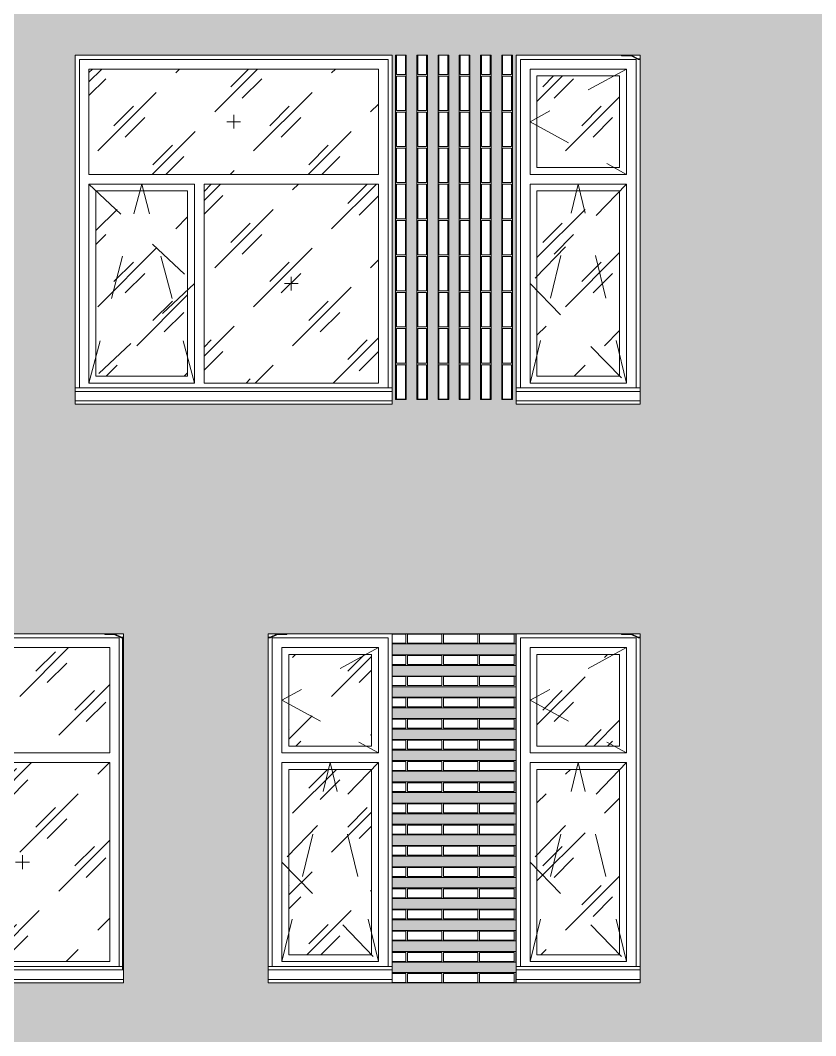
# Model space of a CAD drawing. Header units: millimetres. Extents: x 3914 to 319671, y -18248 to 19136.
# Drawn here: x 135525 to 141296, y 83 to 7454 of the extents above; entities that cross this region are included whole.
import ezdxf

# ---------------------------------------------------------------- set-up
doc = ezdxf.new("R2010")
doc.units = ezdxf.units.MM
doc.linetypes.add('Штрих', pattern=[635, 317.5, -317.5])
for name, color, linetype, lineweight in [('A-GENM', 7, 'Continuous', 9), ('A-GLAZ', 7, 'Continuous', 9), ('A-GLAZ-1', 7, 'Continuous', 5), ('A-GLAZ-2', 7, 'Штрих', 5), ('A-WALL', 7, 'Continuous', 5), ('A-WALL-PATT', 7, 'Continuous', 5), ('I-WALL', 7, 'Continuous', 5)]:
    doc.layers.add(name, color=color, linetype=linetype, lineweight=lineweight)
pattern_1 = [(45, (66990.3, 100), (-282.8427, 282.8427), [200, -600]), (45, (66790.3, 0), (-282.8427, 282.8427), [600, -200]), (45, (67190.3, -100), (-282.8427, 282.8427), [200, -600])]

# ---------------------------------------------------------------- blocks, each defined once
blk = doc.blocks.new('Окно_СКБ_2Ст_Фрамуга сверху_БезПР - ОК-7__л__2300х2500_h__Вестибюль_ залы ДОО ДУ-37133357-АР2_ТР1_Фасад 1-___')
at = {"layer": 'A-GLAZ-1'}
h = blk.add_hatch(dxfattribs=at)
h.set_pattern_fill('FP_27', color=256, style=0, pattern_type=2)
h.set_pattern_definition(pattern_1)
h.paths.add_polyline_path([(95715, 2135), (96980, 2135), (96980, 2900), (94880, 2900), (94880, 2135), (95645, 2135)], flags=0)
h = blk.add_hatch(dxfattribs=at)
h.set_pattern_fill('FP_27', color=256, style=0, pattern_type=2)
h.set_pattern_definition(pattern_1)
h.paths.add_polyline_path([(95715, 620), (96980, 620), (96980, 2065), (95715, 2065), (95715, 625.9)], flags=0)
h = blk.add_hatch(dxfattribs=at)
h.set_pattern_fill('FP_27', color=256, style=0, pattern_type=2)
h.set_pattern_definition(pattern_1)
h.paths.add_polyline_path([(94930, 670), (95595, 670), (95595, 2015), (94930, 2015), (94930, 1335)], flags=0)
for p, q in [((94780, 3000), (94780, 502.5)), ((97080, 3000), (94780, 3000)), ((94810, 2970), (94810, 585)), ((97050, 2970), (94810, 2970)), ((97050, 585), (97050, 2970)), ((97080, 502.5), (97080, 3000)), ((94880, 2135), (94880, 2900)), ((94880, 2900), (96980, 2900)), ((96980, 2900), (96980, 2135)), ((94880, 2135), (96980, 2135)), ((94880, 620), (94880, 2065)), ((94880, 2065), (95645, 2065)), ((95645, 2065), (95645, 620)), ((95715, 620), (95715, 2065)), ((95715, 2065), (96980, 2065)), ((96980, 2065), (96980, 620)), ((94930, 2015), (94930, 670)), ((94930, 2015), (95595, 2015)), ((95595, 670), (95595, 2015)), ((94930, 670), (95595, 670)), ((95645, 620), (94880, 620)), ((96980, 620), (95715, 620))]:
    blk.add_line(p, q, dxfattribs=at)
at = {"layer": 'A-GLAZ-2'}
for p, q in [((95980, 2517.5), (95880, 2517.5)), ((95930, 2567.5), (95930, 2467.5)), ((94880, 620), (95262.5, 2065)), ((94880, 2065), (95645, 1342.5)), ((95645, 620), (95262.5, 2065)), ((95645, 1342.5), (94880, 620)), ((96397.5, 1342.5), (96297.5, 1342.5)), ((96347.5, 1392.5), (96347.5, 1292.5))]:
    blk.add_line(p, q, dxfattribs=at)
blk = doc.blocks.new('Окно_СКБ_1Ст_БезПР - ОК-6__л__900х2500_h_ с форточкой_Вестибюль_ залы ДОО-V1-АР2_ТР1_Фасад 1-___')
at = {"layer": 'A-GLAZ-1'}
h = blk.add_hatch(dxfattribs=at)
h.set_pattern_fill('FP_27', color=256, style=0, pattern_type=2)
h.set_pattern_definition(pattern_1)
h.paths.add_polyline_path([(98653.5, 2185), (98880, 2185), (98880, 2850), (98280, 2850), (98280, 2185)], flags=0)
h = blk.add_hatch(dxfattribs=at)
h.set_pattern_fill('FP_27', color=256, style=0, pattern_type=2)
h.set_pattern_definition(pattern_1)
h.paths.add_polyline_path([(98880, 670), (98880, 2015), (98280, 2015), (98280, 670), (98653.5, 670)], flags=0)
for p, q in [((98130, 3000), (98130, 502.5)), ((99030, 3000), (98130, 3000)), ((98160, 585), (98160, 2970)), ((98160, 2970), (99000, 2970)), ((99000, 2970), (99000, 585)), ((98230, 2900), (98230, 2135)), ((98230, 2900), (98930, 2900)), ((98930, 2135), (98930, 2900)), ((99030, 2847.1), (99030, 2927)), ((98280, 2850), (98280, 2185)), ((98280, 2850), (98880, 2850)), ((98880, 2185), (98880, 2850)), ((99030, 2693.1), (99030, 2770.1)), ((99030, 2539.1), (99030, 2616.1)), ((99030, 2385.1), (99030, 2462.1)), ((99030, 2233.1), (99030, 2308.1)), ((98280, 2185), (98880, 2185)), ((99030, 2079.1), (99030, 2156.1)), ((98930, 2135), (98230, 2135)), ((98230, 2065), (98230, 620)), ((98230, 2065), (98930, 2065)), ((98930, 620), (98930, 2065)), ((98280, 2015), (98280, 670)), ((98280, 2015), (98880, 2015)), ((98880, 670), (98880, 2015)), ((99030, 1924.5), (99030, 2002.1)), ((99030, 1771.1), (99030, 1847.5)), ((99030, 1616.9), (99030, 1694.1)), ((99030, 1462.9), (99030, 1539.9)), ((99030, 1308.8), (99030, 1385.9)), ((99030, 1155), (99030, 1231.8)), ((99030, 1001.5), (99030, 1078)), ((99030, 847), (99030, 924.5)), ((99030, 693.1), (99030, 770)), ((98280, 670), (98880, 670)), ((98230, 620), (98930, 620)), ((99030, 540.4), (99030, 616.1))]:
    blk.add_line(p, q, dxfattribs=at)
at = {"layer": 'A-GLAZ-2'}
for p, q in [((98930, 2900), (98230, 2517.5)), ((98230, 2517.5), (98930, 2135)), ((98230, 620), (98580, 2065)), ((98930, 2065), (98230, 1342.5)), ((98930, 620), (98580, 2065)), ((98230, 1342.5), (98930, 620))]:
    blk.add_line(p, q, dxfattribs=at)
blk = doc.blocks.new('Окно_СКБ_2Ст_Фрамуга сверху_БезПР - ОК-7__л__2300х2500_h__Вестибюль_ залы ДОО ДУ-V3-АР2_ТР1_Фасад 1-___')
at = {"layer": 'A-GLAZ-1'}
h = blk.add_hatch(dxfattribs=at)
h.set_pattern_fill('FP_27', color=256, style=0, pattern_type=2)
h.set_pattern_definition(pattern_1)
h.paths.add_polyline_path([(98165, 6335), (98930, 6335), (98930, 7100), (96830, 7100), (96830, 6335), (97665, 6335)], flags=0)
h = blk.add_hatch(dxfattribs=at)
h.set_pattern_fill('FP_27', color=256, style=0, pattern_type=2)
h.set_pattern_definition(pattern_1)
h.paths.add_polyline_path([(96880, 4870), (97545, 4870), (97545, 6215), (96880, 6215), (96880, 5535)], flags=0)
h = blk.add_hatch(dxfattribs=at)
h.set_pattern_fill('FP_27', color=256, style=0, pattern_type=2)
h.set_pattern_definition(pattern_1)
h.paths.add_polyline_path([(97665, 4820), (98930, 4820), (98930, 6265), (97665, 6265), (97665, 4825.9)], flags=0)
for p, q in [((96730, 7200), (96730, 4702.5)), ((99030, 7200), (96730, 7200)), ((96760, 7170), (96760, 4785)), ((99000, 7170), (96760, 7170)), ((99000, 4785), (99000, 7170)), ((99030, 4702.5), (99030, 7200)), ((96830, 6335), (96830, 7100)), ((96830, 7100), (98930, 7100)), ((98930, 7100), (98930, 6335)), ((96830, 6335), (98930, 6335)), ((96830, 4820), (96830, 6265)), ((96830, 6265), (97595, 6265)), ((96880, 6215), (96880, 4870)), ((96880, 6215), (97545, 6215)), ((97545, 4870), (97545, 6215)), ((97595, 6265), (97595, 4820)), ((97665, 4820), (97665, 6265)), ((97665, 6265), (98930, 6265)), ((98930, 6265), (98930, 4820)), ((96880, 4870), (97545, 4870)), ((97595, 4820), (96830, 4820)), ((98930, 4820), (97665, 4820))]:
    blk.add_line(p, q, dxfattribs=at)
at = {"layer": 'A-GLAZ-2'}
for p, q in [((97930, 6717.5), (97830, 6717.5)), ((97880, 6767.5), (97880, 6667.5)), ((96830, 4820), (97212.5, 6265)), ((96830, 6265), (97595, 5542.5)), ((97595, 4820), (97212.5, 6265)), ((97595, 5542.5), (96830, 4820)), ((98347.5, 5542.5), (98247.5, 5542.5)), ((98297.5, 5592.5), (98297.5, 5492.5))]:
    blk.add_line(p, q, dxfattribs=at)
blk = doc.blocks.new('Окно_СКБ_1Ст_БезПР - ОК-6__л__900х2500_h_ с форточкой_Вестибюль_ залы ДОО-V77-АР2_ТР1_Фасад 1-___')
at = {"layer": 'A-GLAZ-1'}
h = blk.add_hatch(dxfattribs=at)
h.set_pattern_fill('FP_27', color=256, style=0, pattern_type=2)
h.set_pattern_definition(pattern_1)
h.paths.add_polyline_path([(100185.8, 2185), (100680, 2185), (100680, 2850), (100080, 2850), (100080, 2185)], flags=0)
h = blk.add_hatch(dxfattribs=at)
h.set_pattern_fill('FP_27', color=256, style=0, pattern_type=2)
h.set_pattern_definition(pattern_1)
h.paths.add_polyline_path([(100185.8, 670), (100680, 670), (100680, 2015), (100080, 2015), (100080, 670)], flags=0)
for p, q in [((100830, 3000), (99930, 3000)), ((99960, 585), (99960, 2970)), ((99960, 2970), (100800, 2970)), ((100800, 2970), (100800, 585)), ((100830, 502.5), (100830, 3000)), ((99930, 2927), (99930, 2847.1)), ((100030, 2900), (100030, 2135)), ((100030, 2900), (100730, 2900)), ((100730, 2135), (100730, 2900)), ((100080, 2850), (100080, 2185)), ((100080, 2850), (100680, 2850)), ((100680, 2185), (100680, 2850)), ((99930, 2770.1), (99930, 2693.1)), ((99930, 2616.1), (99930, 2539.1)), ((99930, 2462.1), (99930, 2385.1)), ((99930, 2308.1), (99930, 2233.1)), ((99930, 2156.1), (99930, 2079.1)), ((100080, 2185), (100680, 2185)), ((100730, 2135), (100030, 2135)), ((100030, 2065), (100030, 620)), ((100030, 2065), (100730, 2065)), ((100730, 620), (100730, 2065)), ((99930, 2002.1), (99930, 1924.5)), ((100080, 2015), (100080, 670)), ((100080, 2015), (100680, 2015)), ((100680, 670), (100680, 2015)), ((99930, 1847.5), (99930, 1771.1)), ((99930, 1694.1), (99930, 1616.9)), ((99930, 1539.9), (99930, 1462.9)), ((99930, 1385.9), (99930, 1308.8)), ((99930, 1231.8), (99930, 1155)), ((99930, 1078), (99930, 1001.5)), ((99930, 924.5), (99930, 847)), ((99930, 770), (99930, 693.1)), ((100080, 670), (100680, 670)), ((99930, 616.1), (99930, 540.4)), ((100030, 620), (100730, 620))]:
    blk.add_line(p, q, dxfattribs=at)
at = {"layer": 'A-GLAZ-2'}
for p, q in [((100730, 2900), (100030, 2517.5)), ((100030, 2517.5), (100730, 2135)), ((100030, 620), (100380, 2065)), ((100730, 2065), (100030, 1342.5)), ((100730, 620), (100380, 2065)), ((100030, 1342.5), (100730, 620))]:
    blk.add_line(p, q, dxfattribs=at)
blk = doc.blocks.new('Окно_СКБ_1Ст_БезПР - ОК-6__л__900х2500_h_ с форточкой_Вестибюль_ залы ДОО-V79-АР2_ТР1_Фасад 1-___')
at = {"layer": 'A-GLAZ-1'}
h = blk.add_hatch(dxfattribs=at)
h.set_pattern_fill('FP_28', color=256, style=0, pattern_type=2)
h.set_pattern_definition(pattern_1)
h.paths.add_polyline_path([(100185.8, 6385), (100680, 6385), (100680, 7050), (100080, 7050), (100080, 6385)], flags=0)
h = blk.add_hatch(dxfattribs=at)
h.set_pattern_fill('FP_28', color=256, style=0, pattern_type=2)
h.set_pattern_definition(pattern_1)
h.paths.add_polyline_path([(100080, 4870), (100680, 4870), (100680, 6215), (100080, 6215), (100080, 5404.6)], flags=0)
for p, q in [((99930, 7200), (99930, 4702.5)), ((100830, 7200), (99930, 7200)), ((99960, 4785), (99960, 7170)), ((99960, 7170), (100800, 7170)), ((100800, 7170), (100800, 4785)), ((100830, 4702.5), (100830, 7200)), ((100030, 7100), (100030, 6335)), ((100030, 7100), (100730, 7100)), ((100730, 6335), (100730, 7100)), ((100080, 7050), (100080, 6385)), ((100080, 7050), (100680, 7050)), ((100680, 6385), (100680, 7050)), ((100080, 6385), (100680, 6385)), ((100730, 6335), (100030, 6335)), ((100030, 6265), (100030, 4820)), ((100030, 6265), (100730, 6265)), ((100080, 6215), (100080, 4870)), ((100080, 6215), (100680, 6215)), ((100680, 4870), (100680, 6215)), ((100730, 4820), (100730, 6265)), ((100080, 4870), (100680, 4870)), ((100030, 4820), (100730, 4820))]:
    blk.add_line(p, q, dxfattribs=at)
at = {"layer": 'A-GLAZ-2'}
for p, q in [((100730, 7100), (100030, 6717.5)), ((100030, 6717.5), (100730, 6335)), ((100030, 4820), (100380, 6265)), ((100730, 6265), (100030, 5542.5)), ((100730, 4820), (100380, 6265)), ((100030, 5542.5), (100730, 4820))]:
    blk.add_line(p, q, dxfattribs=at)
blk = doc.blocks.new('Фахверк_Влож_Уголок - Уголок_Фахверка-V110-АР2_ТР1_Фасад 1-___')
at = {"layer": 'A-GENM'}
for p, q in [((97074, 2970), (97080, 2970)), ((97074, 558.8), (97074, 2970))]:
    blk.add_line(p, q, dxfattribs=at)
blk = doc.blocks.new('Фахверк_Влож_Полоса верхняя - Полоса верхняя_Фахверка-V111-АР2_ТР1_Фасад 1-___')
at = {"layer": 'A-GENM'}
for p, q in [((96944, 3000), (96944, 2995)), ((96944, 2995), (97012.8, 2995)), ((97012.8, 2995), (97064, 2970)), ((97065.2, 2975), (97014, 3000)), ((97064, 2970), (97080, 2970)), ((97080, 2975), (97065.2, 2975))]:
    blk.add_line(p, q, dxfattribs=at)
blk = doc.blocks.new('Фахверк_Влож_Полоса верхняя - Полоса верхняя_Фахверка-V112-АР2_ТР1_Фасад 1-___')
at = {"layer": 'A-GENM'}
for p, q in [((98144.8, 2975), (98130, 2975)), ((98130, 2970), (98146, 2970)), ((98196, 3000), (98144.8, 2975)), ((98146, 2970), (98197.2, 2995)), ((98197.2, 2995), (98266, 2995)), ((98266, 2995), (98266, 3000))]:
    blk.add_line(p, q, dxfattribs=at)
blk = doc.blocks.new('Фахверк_Влож_Полоса верхняя - Полоса верхняя_Фахверка-V113-АР2_ТР1_Фасад 1-___')
at = {"layer": 'A-GENM'}
for p, q in [((100694, 3000), (100694, 2995)), ((100694, 2995), (100762.8, 2995)), ((100762.8, 2995), (100814, 2970)), ((100815.2, 2975), (100764, 3000)), ((100814, 2970), (100830, 2970)), ((100830, 2975), (100815.2, 2975))]:
    blk.add_line(p, q, dxfattribs=at)
blk = doc.blocks.new('WNW_Отлив - Отлив_металлический-V210-АР2_ТР1_Фасад 1-___')
at = {"layer": 'A-GLAZ-1'}
for p, q in [((99030, 4785), (96730, 4785)), ((99030, 4760), (96730, 4760)), ((96730, 4691), (96730, 4702.5)), ((96730, 4666), (96730, 4691)), ((96730, 4691), (99030, 4691)), ((99030, 4666), (96730, 4666)), ((99030, 4702.5), (99030, 4691)), ((99030, 4691), (99030, 4666))]:
    blk.add_line(p, q, dxfattribs=at)
blk = doc.blocks.new('WNW_Отлив - Отлив_металлический-V187-АР2_ТР1_Фасад 1-___')
at = {"layer": 'A-GLAZ-1'}
for p, q in [((67060, 9285), (66160, 9285)), ((67060, 9260), (66160, 9260)), ((66160, 9191), (66160, 9202.5)), ((66160, 9166), (66160, 9191)), ((66160, 9191), (67060, 9191)), ((67060, 9166), (66160, 9166)), ((67060, 9202.5), (67060, 9191)), ((67060, 9191), (67060, 9166))]:
    blk.add_line(p, q, dxfattribs=at)
blk = doc.blocks.new('WNW_Отлив - Отлив_металлический-V211-АР2_ТР1_Фасад 1-___')
at = {"layer": 'A-GLAZ-1'}
for p, q in [((97074, 585), (94786, 585)), ((97074, 560), (94786, 560)), ((94780, 491), (94780, 502.5)), ((94780, 466), (94780, 491)), ((94780, 491), (97080, 491)), ((97080, 466), (94780, 466)), ((97080, 502.5), (97080, 491)), ((97080, 491), (97080, 466))]:
    blk.add_line(p, q, dxfattribs=at)
blk = doc.blocks.new('WNW_Отлив - Отлив_металлический-V212-АР2_ТР1_Фасад 1-___')
at = {"layer": 'A-GLAZ-1'}
for p, q in [((99030, 585), (98130, 585)), ((99030, 560), (98130, 560)), ((98130, 491), (98130, 502.5)), ((98130, 466), (98130, 491)), ((98130, 491), (99030, 491)), ((99030, 466), (98130, 466)), ((99030, 495.6), (99030, 491)), ((99030, 491), (99030, 466))]:
    blk.add_line(p, q, dxfattribs=at)
blk = doc.blocks.new('WNW_Отлив - Отлив_металлический-V185-АР2_ТР1_Фасад 1-___')
at = {"layer": 'A-GLAZ-1'}
for p, q in [((51910, 9285), (51010, 9285)), ((51910, 9260), (51010, 9260)), ((51010, 9191), (51010, 9195.6)), ((51010, 9166), (51010, 9191)), ((51010, 9191), (51910, 9191)), ((51910, 9166), (51010, 9166)), ((51910, 9202.5), (51910, 9191)), ((51910, 9191), (51910, 9166))]:
    blk.add_line(p, q, dxfattribs=at)

msp = doc.modelspace()

# ---------------------------------------------------------------- hatches: boundary and pattern name
at = {"layer": 'A-WALL-PATT'}
h = msp.add_hatch(dxfattribs=at)
h.set_pattern_fill('FP_17', color=256, style=0, pattern_type=2)
h.set_pattern_definition([(180, (164523.65, 4271), (-2e-14, -154), [125, -137]), (90, (164523.65, 4206), (-262, 2e-14), [65, -89]), (180, (164523.65, 4206), (-2e-14, -154), [125, -137]), (90, (164535.65, 4206), (-262, 2e-14), [65, -89]), (180, (164660.65, 4206), (-2e-14, -154), [125, -137]), (180, (164660.65, 4271), (-2e-14, -154), [125, -137]), (90, (164404.65, 4283), (-262, 2e-14), [65, -89]), (90, (164654.65, 4283), (-262, 2e-14), [65, -89]), (0, (164404.65, 4283), (0, -154), [250, -12]), (0, (164404.65, 4348), (0, -154), [250, -12])])
h.paths.add_polyline_path([(128303.7, 4200), (164273.7, 4200), (164273.7, 8400), (128303.7, 8400), (128303.7, 4622.4)], flags=0)
h.paths.add_polyline_path([(152873.7, 4666), (152873.7, 4700), (151723.7, 4700), (151723.7, 4666), (149423.7, 4667), (149423.7, 7200), (153773.7, 7200), (153773.7, 4666), (153169.8, 4666)], flags=0)
h.paths.add_polyline_path([(148123.7, 4666), (147223.7, 4667), (147223.7, 7200), (148123.7, 7200), (148123.7, 4667)], flags=0)
h.paths.add_polyline_path([(134426.9, 4666), (131923.7, 4667), (131923.7, 7200), (134873.7, 7200), (134873.7, 4666), (134782.7, 4666)], flags=0)
h.paths.add_polyline_path([(162923.7, 4666), (162023.7, 4667), (162023.7, 7200), (162923.7, 7200), (162923.7, 4667)], flags=0)
h.paths.add_polyline_path([(161223.7, 4666), (158523.7, 4667), (158523.7, 7200), (161223.7, 7200), (161223.7, 4667)], flags=0)
h.paths.add_polyline_path([(139123.7, 4666), (139123.7, 4700), (138223.7, 4700), (138223.7, 4666), (135923.7, 4667), (135923.7, 7200), (140023.7, 7200), (140023.7, 4666), (139226.7, 4666)], flags=0)
h.paths.add_polyline_path([(130931.9, 4666), (130223.7, 4667), (130223.7, 7200), (131123.7, 7200), (131123.7, 4666)], flags=0)
h.paths.add_polyline_path([(142954.7, 4666), (142073.7, 4667), (142073.7, 7200), (146323.7, 7200), (146323.7, 4666), (144023.7, 4667), (144023.1, 4700), (142973.7, 4700), (142973.7, 4666)], flags=0)
h.paths.add_polyline_path([(157123.7, 4666), (154823.7, 4667), (154823.7, 7200), (157123.7, 7200), (157123.7, 4667)], flags=0)
h = msp.add_hatch(dxfattribs=at)
h.set_pattern_fill('FP_87', color=256, style=0, pattern_type=2)
h.set_pattern_definition([(270, (140486.41, 32341.24), (154, 9e-15), [125, -137]), (180, (140551.4, 32341.24), (3e-14, -262), [65, -89]), (270, (140551.41, 32341.24), (154, 9e-15), [125, -137]), (180, (140551.4, 32353.24), (3e-14, -262), [65, -89]), (270, (140551.41, 32478.24), (154, 9e-15), [125, -137]), (270, (140486.41, 32478.24), (154, 9e-15), [125, -137]), (180, (140474.4, 32222.24), (3e-14, -262), [65, -89]), (180, (140474.4, 32472.24), (3e-14, -262), [65, -89]), (90, (140474.41, 32222.24), (154, -9e-15), [250, -12]), (90, (140409.41, 32222.24), (154, -9e-15), [250, -12])])
h.paths.add_polyline_path([(152723.7, 4700), (152723.7, 7200), (152646.7, 7200), (152646.7, 4700)], flags=0)
h.paths.add_polyline_path([(152800.7, 4700), (152873.7, 4700), (152873.7, 7200), (152800.7, 7200), (152800.7, 4702.5)], flags=0)
h.paths.add_polyline_path([(152569.7, 4700), (152569.7, 7200), (152492.7, 7200), (152492.7, 4700)], flags=0)
h.paths.add_polyline_path([(152415.7, 4700), (152415.7, 7200), (152338.7, 7200), (152338.7, 4700), (152403.7, 4700)], flags=0)
h.paths.add_polyline_path([(152261.7, 4700), (152261.7, 7200), (152184.7, 7200), (152184.7, 4700)], flags=0)
h.paths.add_polyline_path([(152107.7, 4700), (152107.7, 7200), (152030.7, 7200), (152030.7, 4700)], flags=0)
h.paths.add_polyline_path([(151953.7, 4700), (151953.7, 7200), (151876.7, 7200), (151876.7, 4700)], flags=0)
h.paths.add_polyline_path([(151799.7, 4700), (151799.7, 7200), (151723.7, 7200), (151723.7, 4700)], flags=0)
h.paths.add_polyline_path([(142973.7, 4700), (143022.1, 4700), (143022.1, 7200), (142973.7, 7200), (142973.7, 4702.5)], flags=0)
h.paths.add_polyline_path([(143099.1, 4700), (143176.1, 4700), (143176.1, 7200), (143099.1, 7200), (143099.1, 6186.7)], flags=0)
h.paths.add_polyline_path([(143253.1, 4700), (143330.1, 4700), (143330.1, 7200), (143253.1, 7200), (143253.1, 6186.7)], flags=0)
h.paths.add_polyline_path([(143407.1, 4700), (143484.1, 4700), (143484.1, 7200), (143407.1, 7200), (143407.1, 6167.9)], flags=0)
h.paths.add_polyline_path([(143561.1, 4700), (143638.1, 4700), (143638.1, 7200), (143561.1, 7200), (143561.1, 5801.3)], flags=0)
h.paths.add_polyline_path([(143792.1, 4700), (143792.1, 7200), (143715.1, 7200), (143715.1, 4700)], flags=0)
h.paths.add_polyline_path([(143869.1, 4700), (143946.1, 4700), (143946.1, 7200), (143869.1, 7200), (143869.1, 5067.9)], flags=0)
h.paths.add_polyline_path([(138787.4, 4700), (138864.4, 4700), (138864.4, 7200), (138787.4, 7200), (138787.4, 5404.6)], flags=0)
h.paths.add_polyline_path([(138223.7, 4700), (138248.4, 4700), (138248.4, 7200), (138223.7, 7200), (138223.7, 4702.5)], flags=0)
h.paths.add_polyline_path([(139095.4, 4700), (139123.7, 4700), (139123.7, 7200), (139095.4, 7200), (139095.4, 4702.5)], flags=0)
h.paths.add_polyline_path([(139018.4, 4700), (139018.4, 7200), (138941.4, 7200), (138941.4, 4700)], flags=0)
h.paths.add_polyline_path([(138325.4, 4700), (138402.4, 4700), (138402.4, 7200), (138325.4, 7200), (138325.4, 5404.6)], flags=0)
h.paths.add_polyline_path([(138479.4, 4700), (138556.4, 4700), (138556.4, 7200), (138479.4, 7200), (138479.4, 5404.6)], flags=0)
h.paths.add_polyline_path([(138633.4, 4700), (138710.4, 4700), (138710.4, 7200), (138633.4, 7200), (138633.4, 5404.6)], flags=0)
h = msp.add_hatch(dxfattribs=at)
h.set_pattern_fill('FP_78', color=256, style=0, pattern_type=2)
h.set_pattern_definition([(270, (141565.25, 6918.18), (154, 9e-15), [125, -137]), (180, (141630.25, 6918.18), (-3e-14, -262), [65, -89]), (270, (141630.25, 6918.18), (154, 9e-15), [125, -137]), (180, (141630.25, 6930.18), (-3e-14, -262), [65, -89]), (270, (141630.25, 7055.18), (154, 9e-15), [125, -137]), (270, (141565.25, 7055.18), (154, 9e-15), [125, -137]), (180, (141553.25, 6799.18), (-3e-14, -262), [65, -89]), (180, (141553.25, 7049.18), (-3e-14, -262), [65, -89]), (90, (141553.25, 6799.18), (154, -9e-15), [250, -12]), (90, (141488.25, 6799.18), (154, -9e-15), [250, -12])])
h.paths.add_polyline_path([(139095.4, 4700), (139095.4, 7200), (139018.4, 7200), (139018.4, 4700)], flags=0)
h.paths.add_polyline_path([(138633.4, 4700), (138633.4, 7200), (138556.4, 7200), (138556.4, 4700)], flags=0)
h.paths.add_polyline_path([(138941.4, 4700), (138941.4, 7200), (138864.4, 7200), (138864.4, 4700)], flags=0)
h.paths.add_polyline_path([(138479.4, 4700), (138479.4, 7200), (138402.4, 7200), (138402.4, 4700)], flags=0)
h.paths.add_polyline_path([(138325.4, 4700), (138325.4, 7200), (138248.4, 7200), (138248.4, 4700)], flags=0)
h.paths.add_polyline_path([(138787.4, 4700), (138787.4, 7200), (138710.4, 7200), (138710.4, 4700)], flags=0)
h = msp.add_hatch(dxfattribs=at)
h.set_pattern_fill('FP_14', color=256, style=0, pattern_type=2)
h.set_pattern_definition([(180, (164523.65, 71), (-2e-14, -154), [125, -137]), (90, (164523.65, 6), (-262, 2e-14), [65, -89]), (180, (164523.65, 6), (-2e-14, -154), [125, -137]), (90, (164535.65, 6), (-262, 2e-14), [65, -89]), (180, (164660.65, 6), (-2e-14, -154), [125, -137]), (180, (164660.65, 71), (-2e-14, -154), [125, -137]), (90, (164404.65, 83), (-262, 2e-14), [65, -89]), (90, (164654.65, 83), (-262, 2e-14), [65, -89]), (0, (164404.65, 83), (0, -154), [250, -12]), (0, (164404.65, 148), (0, -154), [250, -12])])
h.paths.add_polyline_path([(128303.7, 300), (147223.7, 300), (147223.7, 3000), (148673.7, 3000), (148673.7, 300), (158094.7, 300), (158094.7, 427.5), (158402.7, 427.5), (158402.7, 300), (164273.7, 300), (164273.7, 4200), (128303.7, 4200), (128303.7, 1493.9)])
h.paths.add_polyline_path([(158372.7, 392), (158372.7, 397.5), (158124.7, 397.5)], flags=17)
h.paths.add_polyline_path([(140023.7, 466), (137323.7, 467), (137323.7, 3000), (140023.7, 3000), (140023.7, 467)], flags=16)
h.paths.add_polyline_path([(156223.7, 466), (156223.7, 500), (155173.7, 500), (155173.7, 466), (152873.7, 467), (152873.7, 3000), (157123.7, 3000), (157123.7, 466), (156230.7, 466)], flags=16)
h.paths.add_polyline_path([(132055.3, 466), (131923.7, 467), (131923.7, 500), (131123.7, 500), (131123.7, 466), (130223.7, 467), (130223.7, 3000), (136273.7, 3000), (136273.7, 466), (133973.7, 467), (133973.7, 500), (132823.7, 500), (132823.7, 466)], flags=16)
h.paths.add_polyline_path([(159298.9, 466), (158523.7, 467), (158523.7, 3000), (162723.7, 3000), (162723.7, 466), (160423.7, 467), (160423.7, 500), (159423.7, 500), (159423.7, 466)], flags=16)
h.paths.add_polyline_path([(146323.7, 466), (145423.7, 467), (145423.7, 500), (144373.7, 500), (144373.7, 466), (142073.7, 467), (142073.7, 3000), (146323.7, 3000), (146323.7, 467)], flags=16)
h.paths.add_polyline_path([(150823.7, 466), (149023.7, 467), (149023.7, 3000), (151723.7, 3000), (151723.7, 466), (151205.2, 466)], flags=16)
h.paths.add_polyline_path([(148923.7, 3275), (148773.7, 3275), (148773.7, 3425), (148923.7, 3425)], flags=16)
h.paths.add_polyline_path([(146974.8, 3275), (146974.8, 3425), (147124.8, 3425), (147124.8, 3275)], flags=16)
h = msp.add_hatch(dxfattribs=at)
h.set_pattern_fill('FP_97', color=256, style=0, pattern_type=2)
h.set_pattern_definition([(180, (164130.26, -2004.61), (-2e-14, -154), [125, -137]), (90, (164130.26, -2069.6), (-262, 2e-14), [65, -89]), (180, (164130.26, -2069.61), (-2e-14, -154), [125, -137]), (90, (164142.26, -2069.6), (-262, 2e-14), [65, -89]), (180, (164267.26, -2069.61), (-2e-14, -154), [125, -137]), (180, (164267.26, -2004.61), (-2e-14, -154), [125, -137]), (90, (164011.26, -1992.6), (-262, 2e-14), [65, -89]), (90, (164261.26, -1992.6), (-262, 2e-14), [65, -89]), (0, (164011.26, -1992.61), (0, -154), [250, -12]), (0, (164011.26, -1927.61), (0, -154), [250, -12])])
h.paths.add_polyline_path([(131123.7, 500), (131923.7, 500), (131923.7, 3000), (131123.7, 3000), (131123.7, 502.5)], flags=0)
h.paths.add_polyline_path([(150823.7, 540.4), (150823.7, 616.1), (149923.7, 616.1), (149923.7, 540.4), (150809.1, 540.4)], flags=0)
h.paths.add_polyline_path([(138223.7, 540.4), (139123.7, 540.4), (139123.7, 616.1), (138223.7, 616.1)], flags=0)
h.paths.add_polyline_path([(138613.3, 693.1), (139123.7, 693.1), (139123.7, 770), (138223.7, 770), (138223.7, 693.1), (138293.2, 693.1)], flags=0)
h.paths.add_polyline_path([(150823.7, 693.1), (150823.7, 770), (149923.7, 770), (149923.7, 693.1), (150754.1, 693.1)], flags=0)
h.paths.add_polyline_path([(138348.6, 847), (139123.7, 847), (139123.7, 924.5), (138223.7, 924.5), (138223.7, 847)], flags=0)
h.paths.add_polyline_path([(150823.7, 847), (150823.7, 924.5), (149923.7, 924.5), (149923.7, 847), (150698.7, 847)], flags=0)
h.paths.add_polyline_path([(150105.3, 1001.5), (150823.7, 1001.5), (150823.7, 1078), (149923.7, 1078), (149923.7, 1001.5)], flags=0)
h.paths.add_polyline_path([(139123.7, 1001.5), (139123.7, 1078), (138223.7, 1078), (138223.7, 1001.5), (138613.3, 1001.5)], flags=0)
h.paths.add_polyline_path([(149923.7, 1155), (150823.7, 1155), (150823.7, 1231.8), (149923.7, 1231.8)], flags=0)
h.paths.add_polyline_path([(138613.3, 1155), (139123.7, 1155), (139123.7, 1231.8), (138223.7, 1231.8), (138223.7, 1155), (138459.5, 1155)], flags=0)
h.paths.add_polyline_path([(138996.4, 1308.8), (139123.7, 1308.8), (139123.7, 1385.9), (138223.7, 1385.9), (138223.7, 1308.8), (138613.3, 1308.8)], flags=0)
h.paths.add_polyline_path([(150823.7, 1308.8), (150823.7, 1385.9), (149923.7, 1385.9), (149923.7, 1308.8), (150532.5, 1308.8)], flags=0)
h.paths.add_polyline_path([(138223.7, 1462.9), (139123.7, 1462.9), (139123.7, 1539.9), (138223.7, 1539.9), (138223.7, 1493.9)], flags=0)
h.paths.add_polyline_path([(150105.3, 1462.9), (150823.7, 1462.9), (150823.7, 1539.9), (149923.7, 1539.9), (149923.7, 1462.9)], flags=0)
h.paths.add_polyline_path([(138223.7, 1616.9), (139123.7, 1616.9), (139123.7, 1694.1), (138223.7, 1694.1)], flags=0)
h.paths.add_polyline_path([(150421.6, 1616.9), (150823.7, 1616.9), (150823.7, 1694.1), (149923.7, 1694.1), (149923.7, 1616.9), (150105.3, 1616.9)], flags=0)
h.paths.add_polyline_path([(150366, 1771.1), (150823.7, 1771.1), (150823.7, 1847.5), (149923.7, 1847.5), (149923.7, 1771.1), (150105.3, 1771.1)], flags=0)
h.paths.add_polyline_path([(139123.7, 1771.1), (139123.7, 1847.5), (138223.7, 1847.5), (138223.7, 1771.1), (138681.3, 1771.1)], flags=0)
h.paths.add_polyline_path([(150105.3, 1924.5), (150823.7, 1924.5), (150823.7, 2002.1), (149923.7, 2002.1), (149923.7, 1924.5)], flags=0)
h.paths.add_polyline_path([(139123.7, 1924.5), (139123.7, 2002.1), (138223.7, 2002.1), (138223.7, 1924.5), (138736.5, 1924.5)], flags=0)
h.paths.add_polyline_path([(138223.7, 2079.1), (139123.7, 2079.1), (139123.7, 2156.1), (138223.7, 2156.1)], flags=0)
h.paths.add_polyline_path([(150105.3, 2079.1), (150823.7, 2079.1), (150823.7, 2156.1), (149923.7, 2156.1), (149923.7, 2079.1)], flags=0)
h.paths.add_polyline_path([(150823.7, 2233.1), (150823.7, 2308.1), (149923.7, 2308.1), (149923.7, 2233.1), (150199.7, 2233.1)], flags=0)
h.paths.add_polyline_path([(138847.6, 2233.1), (139123.7, 2233.1), (139123.7, 2308.1), (138223.7, 2308.1), (138223.7, 2233.1), (138613.3, 2233.1)], flags=0)
h.paths.add_polyline_path([(150145, 2385.1), (150823.7, 2385.1), (150823.7, 2462.1), (149923.7, 2462.1), (149923.7, 2385.1), (150105.3, 2385.1)], flags=0)
h.paths.add_polyline_path([(138902.3, 2385.1), (139123.7, 2385.1), (139123.7, 2462.1), (138223.7, 2462.1), (138223.7, 2385.1), (138613.3, 2385.1)], flags=0)
h.paths.add_polyline_path([(150105.3, 2539.1), (150823.7, 2539.1), (150823.7, 2616.1), (149923.7, 2616.1), (149923.7, 2539.1), (150089.6, 2539.1)], flags=0)
h.paths.add_polyline_path([(138996.4, 2539.1), (139123.7, 2539.1), (139123.7, 2616.1), (138223.7, 2616.1), (138223.7, 2539.1), (138957.7, 2539.1)], flags=0)
h.paths.add_polyline_path([(150105.3, 2693.1), (150823.7, 2693.1), (150823.7, 2770.1), (149923.7, 2770.1), (149923.7, 2693.1), (150034.1, 2693.1)], flags=0)
h.paths.add_polyline_path([(139123.7, 2693.1), (139123.7, 2770.1), (138223.7, 2770.1), (138223.7, 2693.1), (139013.2, 2693.1)], flags=0)
h.paths.add_polyline_path([(138613.3, 2847.1), (139123.7, 2847.1), (139123.7, 2927), (138223.7, 2927), (138223.7, 2847.1)], flags=0)
h.paths.add_polyline_path([(150105.3, 2847.1), (150823.7, 2847.1), (150823.7, 2927), (149923.7, 2927), (149923.7, 2847.1), (149978.7, 2847.1)], flags=0)
h = msp.add_hatch(dxfattribs=at)
h.set_pattern_fill('FP_75', color=256, style=0, pattern_type=2)
h.set_pattern_definition([(180, (138583.38, 71.04), (-2e-14, -154), [125, -137]), (90, (138583.38, 6.04), (-262, 2e-14), [65, -89]), (180, (138583.38, 6.04), (-2e-14, -154), [125, -137]), (90, (138595.38, 6.04), (-262, 2e-14), [65, -89]), (180, (138720.38, 6.04), (-2e-14, -154), [125, -137]), (180, (138720.38, 71.04), (-2e-14, -154), [125, -137]), (90, (138464.38, 83.04), (-262, 2e-14), [65, -89]), (90, (138714.38, 83.04), (-262, 2e-14), [65, -89]), (0, (138464.38, 83.04), (0, -154), [250, -12]), (0, (138464.38, 148.04), (0, -154), [250, -12])])
h.paths.add_polyline_path([(139123.7, 466), (139123.7, 540.4), (138223.7, 540.4), (138223.7, 466), (138613.3, 466)], flags=0)
h.paths.add_polyline_path([(138223.7, 616.1), (139123.7, 616.1), (139123.7, 693.1), (138223.7, 693.1)], flags=0)
h.paths.add_polyline_path([(139123.7, 770), (139123.7, 847), (138223.7, 847), (138223.7, 770), (138613.3, 770)], flags=0)
h.paths.add_polyline_path([(138223.7, 924.5), (139123.7, 924.5), (139123.7, 1001.5), (138223.7, 1001.5)], flags=0)
h.paths.add_polyline_path([(139123.7, 1078), (139123.7, 1155), (138223.7, 1155), (138223.7, 1078), (138613.3, 1078)], flags=0)
h.paths.add_polyline_path([(138613.3, 1231.8), (139123.7, 1231.8), (139123.7, 1308.8), (138223.7, 1308.8), (138223.7, 1231.8)], flags=0)
h.paths.add_polyline_path([(138996.4, 1385.9), (139123.7, 1385.9), (139123.7, 1462.9), (138223.7, 1462.9), (138223.7, 1385.9), (138613.3, 1385.9)], flags=0)
h.paths.add_polyline_path([(138223.7, 1539.9), (139123.7, 1539.9), (139123.7, 1616.9), (138223.7, 1616.9)], flags=0)
h.paths.add_polyline_path([(138613.3, 1694.1), (139123.7, 1694.1), (139123.7, 1771.1), (138223.7, 1771.1), (138223.7, 1694.1)], flags=0)
h.paths.add_polyline_path([(139123.7, 1847.5), (139123.7, 1924.5), (138223.7, 1924.5), (138223.7, 1847.5), (138613.3, 1847.5)], flags=0)
h.paths.add_polyline_path([(138223.7, 2002.1), (139123.7, 2002.1), (139123.7, 2079.1), (138223.7, 2079.1)], flags=0)
h.paths.add_polyline_path([(138613.3, 2156.1), (139123.7, 2156.1), (139123.7, 2233.1), (138223.7, 2233.1), (138223.7, 2156.1)], flags=0)
h.paths.add_polyline_path([(139123.7, 2308.1), (139123.7, 2385.1), (138223.7, 2385.1), (138223.7, 2308.1), (138996.4, 2308.1)], flags=0)
h.paths.add_polyline_path([(138223.7, 2462.1), (139123.7, 2462.1), (139123.7, 2539.1), (138223.7, 2539.1)], flags=0)
h.paths.add_polyline_path([(139123.7, 2616.1), (139123.7, 2693.1), (138223.7, 2693.1), (138223.7, 2616.1), (138996.4, 2616.1)], flags=0)
h.paths.add_polyline_path([(138613.3, 2770.1), (139123.7, 2770.1), (139123.7, 2847.1), (138223.7, 2847.1), (138223.7, 2770.1)], flags=0)
h.paths.add_polyline_path([(138613.3, 2927), (139123.7, 2927), (139123.7, 3000), (138223.7, 3000), (138223.7, 2927)], flags=0)
h = msp.add_hatch(dxfattribs=at)
h.set_pattern_fill('FP_30', color=256, style=0, pattern_type=2)
h.set_pattern_definition([(180, (147233.65, 371), (-2e-14, -154), [125, -137]), (90, (147233.65, 306), (-262, 2e-14), [65, -89]), (180, (147233.65, 306), (-2e-14, -154), [125, -137]), (90, (147245.65, 306), (-262, 2e-14), [65, -89]), (180, (147370.65, 306), (-2e-14, -154), [125, -137]), (180, (147370.65, 371), (-2e-14, -154), [125, -137]), (90, (147114.65, 383), (-262, 2e-14), [65, -89]), (90, (147364.65, 383), (-262, 2e-14), [65, -89]), (0, (147114.65, 383), (0, -154), [250, -12]), (0, (147114.65, 448), (0, -154), [250, -12])])
h.paths.add_polyline_path([(128373.7, -140.4), (147218.7, 0), (147218.7, 300), (128303.7, 300), (128303.7, 0), (128373.7, 0), (128373.7, -100)], flags=0)

# ---------------------------------------------------------------- linework, layer by layer
at = {"layer": 'A-WALL'}
for p, q in [((135923.7, 4702.5), (135923.7, 7200)), ((135923.7, 7200), (138223.7, 7200)), ((138223.7, 7200), (138223.7, 4702.5)), ((139123.7, 7200), (140023.7, 7200)), ((139123.7, 4702.5), (139123.7, 7200)), ((140023.7, 7200), (140023.7, 4702.5)), ((133973.7, 3000), (136273.7, 3000)), ((136273.7, 3000), (136273.7, 502.5)), ((137323.7, 502.5), (137323.7, 3000)), ((137323.7, 3000), (138223.7, 3000)), ((139123.7, 3000), (140023.7, 3000)), ((140023.7, 3000), (140023.7, 502.5)), ((138223.7, 2927), (138223.7, 2847.1)), ((139123.7, 2847.1), (139123.7, 2927)), ((138223.7, 2770.1), (138223.7, 2693.1)), ((139123.7, 2693.1), (139123.7, 2770.1)), ((138223.7, 2616.1), (138223.7, 2539.1)), ((139123.7, 2539.1), (139123.7, 2616.1)), ((138223.7, 2462.1), (138223.7, 2385.1)), ((139123.7, 2385.1), (139123.7, 2462.1)), ((138223.7, 2308.1), (138223.7, 2233.1)), ((139123.7, 2233.1), (139123.7, 2308.1)), ((138223.7, 2156.1), (138223.7, 2079.1)), ((139123.7, 2079.1), (139123.7, 2156.1)), ((138223.7, 2002.1), (138223.7, 1924.5)), ((139123.7, 1924.5), (139123.7, 2002.1)), ((138223.7, 1847.5), (138223.7, 1771.1)), ((139123.7, 1771.1), (139123.7, 1847.5)), ((138223.7, 1694.1), (138223.7, 1616.9)), ((139123.7, 1616.9), (139123.7, 1694.1)), ((138223.7, 1539.9), (138223.7, 1462.9)), ((139123.7, 1462.9), (139123.7, 1539.9)), ((138223.7, 1385.9), (138223.7, 1308.8)), ((139123.7, 1308.8), (139123.7, 1385.9)), ((138223.7, 1231.8), (138223.7, 1155)), ((139123.7, 1155), (139123.7, 1231.8)), ((138223.7, 1078), (138223.7, 1001.5)), ((139123.7, 1001.5), (139123.7, 1078)), ((138223.7, 924.5), (138223.7, 847)), ((139123.7, 847), (139123.7, 924.5)), ((138223.7, 770), (138223.7, 693.1)), ((139123.7, 693.1), (139123.7, 770)), ((138223.7, 616.1), (138223.7, 540.4)), ((139123.7, 540.4), (139123.7, 616.1))]:
    msp.add_line(p, q, dxfattribs=at)
at = {"layer": 'I-WALL'}
for p, q in [((138325.4, 7200), (138248.4, 7200)), ((138248.4, 7200), (138248.4, 4700)), ((138325.4, 4700), (138325.4, 7200)), ((138479.4, 7200), (138402.4, 7200)), ((138402.4, 7200), (138402.4, 4700)), ((138479.4, 4700), (138479.4, 7200)), ((138633.4, 7200), (138556.4, 7200)), ((138556.4, 7200), (138556.4, 4700)), ((138633.4, 4700), (138633.4, 7200)), ((138787.4, 7200), (138710.4, 7200)), ((138710.4, 7200), (138710.4, 4700)), ((138787.4, 4700), (138787.4, 7200)), ((138941.4, 7200), (138864.4, 7200)), ((138864.4, 7200), (138864.4, 4700)), ((138941.4, 4700), (138941.4, 7200)), ((139095.4, 7200), (139018.4, 7200)), ((139018.4, 7200), (139018.4, 4700)), ((139095.4, 4700), (139095.4, 7200)), ((138248.4, 4700), (138325.4, 4700)), ((138402.4, 4700), (138479.4, 4700)), ((138556.4, 4700), (138633.4, 4700)), ((138710.4, 4700), (138787.4, 4700)), ((138864.4, 4700), (138941.4, 4700)), ((139018.4, 4700), (139095.4, 4700)), ((139123.7, 3000), (138223.7, 3000)), ((138223.7, 3000), (138223.7, 2927)), ((139123.7, 2927), (139123.7, 3000)), ((138223.7, 2927), (139123.7, 2927)), ((139123.7, 2847.1), (138223.7, 2847.1)), ((138223.7, 2847.1), (138223.7, 2770.1)), ((139123.7, 2770.1), (139123.7, 2847.1)), ((138223.7, 2770.1), (139123.7, 2770.1)), ((139123.7, 2693.1), (138223.7, 2693.1)), ((138223.7, 2693.1), (138223.7, 2616.1)), ((139123.7, 2616.1), (139123.7, 2693.1)), ((138223.7, 2616.1), (139123.7, 2616.1)), ((139123.7, 2539.1), (138223.7, 2539.1)), ((138223.7, 2539.1), (138223.7, 2462.1)), ((139123.7, 2462.1), (139123.7, 2539.1)), ((138223.7, 2462.1), (139123.7, 2462.1)), ((139123.7, 2385.1), (138223.7, 2385.1)), ((138223.7, 2385.1), (138223.7, 2308.1)), ((139123.7, 2308.1), (139123.7, 2385.1)), ((138223.7, 2308.1), (139123.7, 2308.1)), ((139123.7, 2233.1), (138223.7, 2233.1)), ((138223.7, 2233.1), (138223.7, 2156.1)), ((139123.7, 2156.1), (139123.7, 2233.1)), ((138223.7, 2156.1), (139123.7, 2156.1)), ((139123.7, 2079.1), (138223.7, 2079.1)), ((138223.7, 2079.1), (138223.7, 2002.1)), ((139123.7, 2002.1), (139123.7, 2079.1)), ((138223.7, 2002.1), (139123.7, 2002.1)), ((139123.7, 1924.5), (138223.7, 1924.5)), ((138223.7, 1924.5), (138223.7, 1847.5)), ((139123.7, 1847.5), (139123.7, 1924.5)), ((138223.7, 1847.5), (139123.7, 1847.5)), ((139123.7, 1771.1), (138223.7, 1771.1)), ((138223.7, 1771.1), (138223.7, 1694.1)), ((139123.7, 1694.1), (139123.7, 1771.1)), ((138223.7, 1694.1), (139123.7, 1694.1)), ((139123.7, 1616.9), (138223.7, 1616.9)), ((138223.7, 1616.9), (138223.7, 1539.9)), ((139123.7, 1539.9), (139123.7, 1616.9)), ((138223.7, 1539.9), (139123.7, 1539.9)), ((139123.7, 1462.9), (138223.7, 1462.9)), ((138223.7, 1462.9), (138223.7, 1385.9)), ((139123.7, 1385.9), (139123.7, 1462.9)), ((138223.7, 1385.9), (139123.7, 1385.9)), ((139123.7, 1308.8), (138223.7, 1308.8)), ((138223.7, 1308.8), (138223.7, 1231.8)), ((139123.7, 1231.8), (139123.7, 1308.8)), ((138223.7, 1231.8), (139123.7, 1231.8)), ((139123.7, 1155), (138223.7, 1155)), ((138223.7, 1155), (138223.7, 1078)), ((139123.7, 1078), (139123.7, 1155)), ((138223.7, 1078), (139123.7, 1078)), ((139123.7, 1001.5), (138223.7, 1001.5)), ((138223.7, 1001.5), (138223.7, 924.5)), ((139123.7, 924.5), (139123.7, 1001.5)), ((138223.7, 924.5), (139123.7, 924.5)), ((139123.7, 847), (138223.7, 847)), ((138223.7, 847), (138223.7, 770)), ((139123.7, 770), (139123.7, 847)), ((138223.7, 770), (139123.7, 770)), ((139123.7, 693.1), (138223.7, 693.1)), ((138223.7, 693.1), (138223.7, 616.1)), ((139123.7, 616.1), (139123.7, 693.1)), ((138223.7, 616.1), (139123.7, 616.1)), ((139123.7, 540.4), (138223.7, 540.4)), ((138223.7, 540.4), (138223.7, 495.6)), ((139123.7, 495.6), (139123.7, 540.4)), ((138223.7, 466), (139123.7, 466))]:
    msp.add_line(p, q, dxfattribs=at)

# ---------------------------------------------------------------- block references
at = {"layer": 'A-GENM'}
for name, p in [('Фахверк_Влож_Полоса верхняя - Полоса верхняя_Фахверка-V111-АР2_ТР1_Фасад 1-___', (42943.7, 4200)), ('Фахверк_Влож_Полоса верхняя - Полоса верхняя_Фахверка-V111-АР2_ТР1_Фасад 1-___', (39193.7, 0)), ('Фахверк_Влож_Уголок - Уголок_Фахверка-V110-АР2_ТР1_Фасад 1-___', (39193.7, 0)), ('Фахверк_Влож_Полоса верхняя - Полоса верхняя_Фахверка-V112-АР2_ТР1_Фасад 1-___', (39193.7, 0)), ('Фахверк_Влож_Полоса верхняя - Полоса верхняя_Фахверка-V113-АР2_ТР1_Фасад 1-___', (39193.7, 0))]:
    msp.add_blockref(name, p, dxfattribs=at)
at = {"layer": 'A-GLAZ'}
for name, p in [('Окно_СКБ_2Ст_Фрамуга сверху_БезПР - ОК-7__л__2300х2500_h__Вестибюль_ залы ДОО ДУ-V3-АР2_ТР1_Фасад 1-___', (39193.7, 0)), ('Окно_СКБ_1Ст_БезПР - ОК-6__л__900х2500_h_ с форточкой_Вестибюль_ залы ДОО-V79-АР2_ТР1_Фасад 1-___', (39193.7, 0)), ('WNW_Отлив - Отлив_металлический-V210-АР2_ТР1_Фасад 1-___', (39193.7, 0)), ('WNW_Отлив - Отлив_металлический-V187-АР2_ТР1_Фасад 1-___', (72963.7, -4500)), ('Окно_СКБ_2Ст_Фрамуга сверху_БезПР - ОК-7__л__2300х2500_h__Вестибюль_ залы ДОО ДУ-37133357-АР2_ТР1_Фасад 1-___', (39193.7, 0)), ('Окно_СКБ_1Ст_БезПР - ОК-6__л__900х2500_h_ с форточкой_Вестибюль_ залы ДОО-V1-АР2_ТР1_Фасад 1-___', (39193.7, 0)), ('Окно_СКБ_1Ст_БезПР - ОК-6__л__900х2500_h_ с форточкой_Вестибюль_ залы ДОО-V77-АР2_ТР1_Фасад 1-___', (39193.7, 0)), ('WNW_Отлив - Отлив_металлический-V211-АР2_ТР1_Фасад 1-___', (39193.7, 0)), ('WNW_Отлив - Отлив_металлический-V212-АР2_ТР1_Фасад 1-___', (39193.7, 0)), ('WNW_Отлив - Отлив_металлический-V185-АР2_ТР1_Фасад 1-___', (88113.7, -8700))]:
    msp.add_blockref(name, p, dxfattribs=at)

doc.saveas('drawing.dxf')
